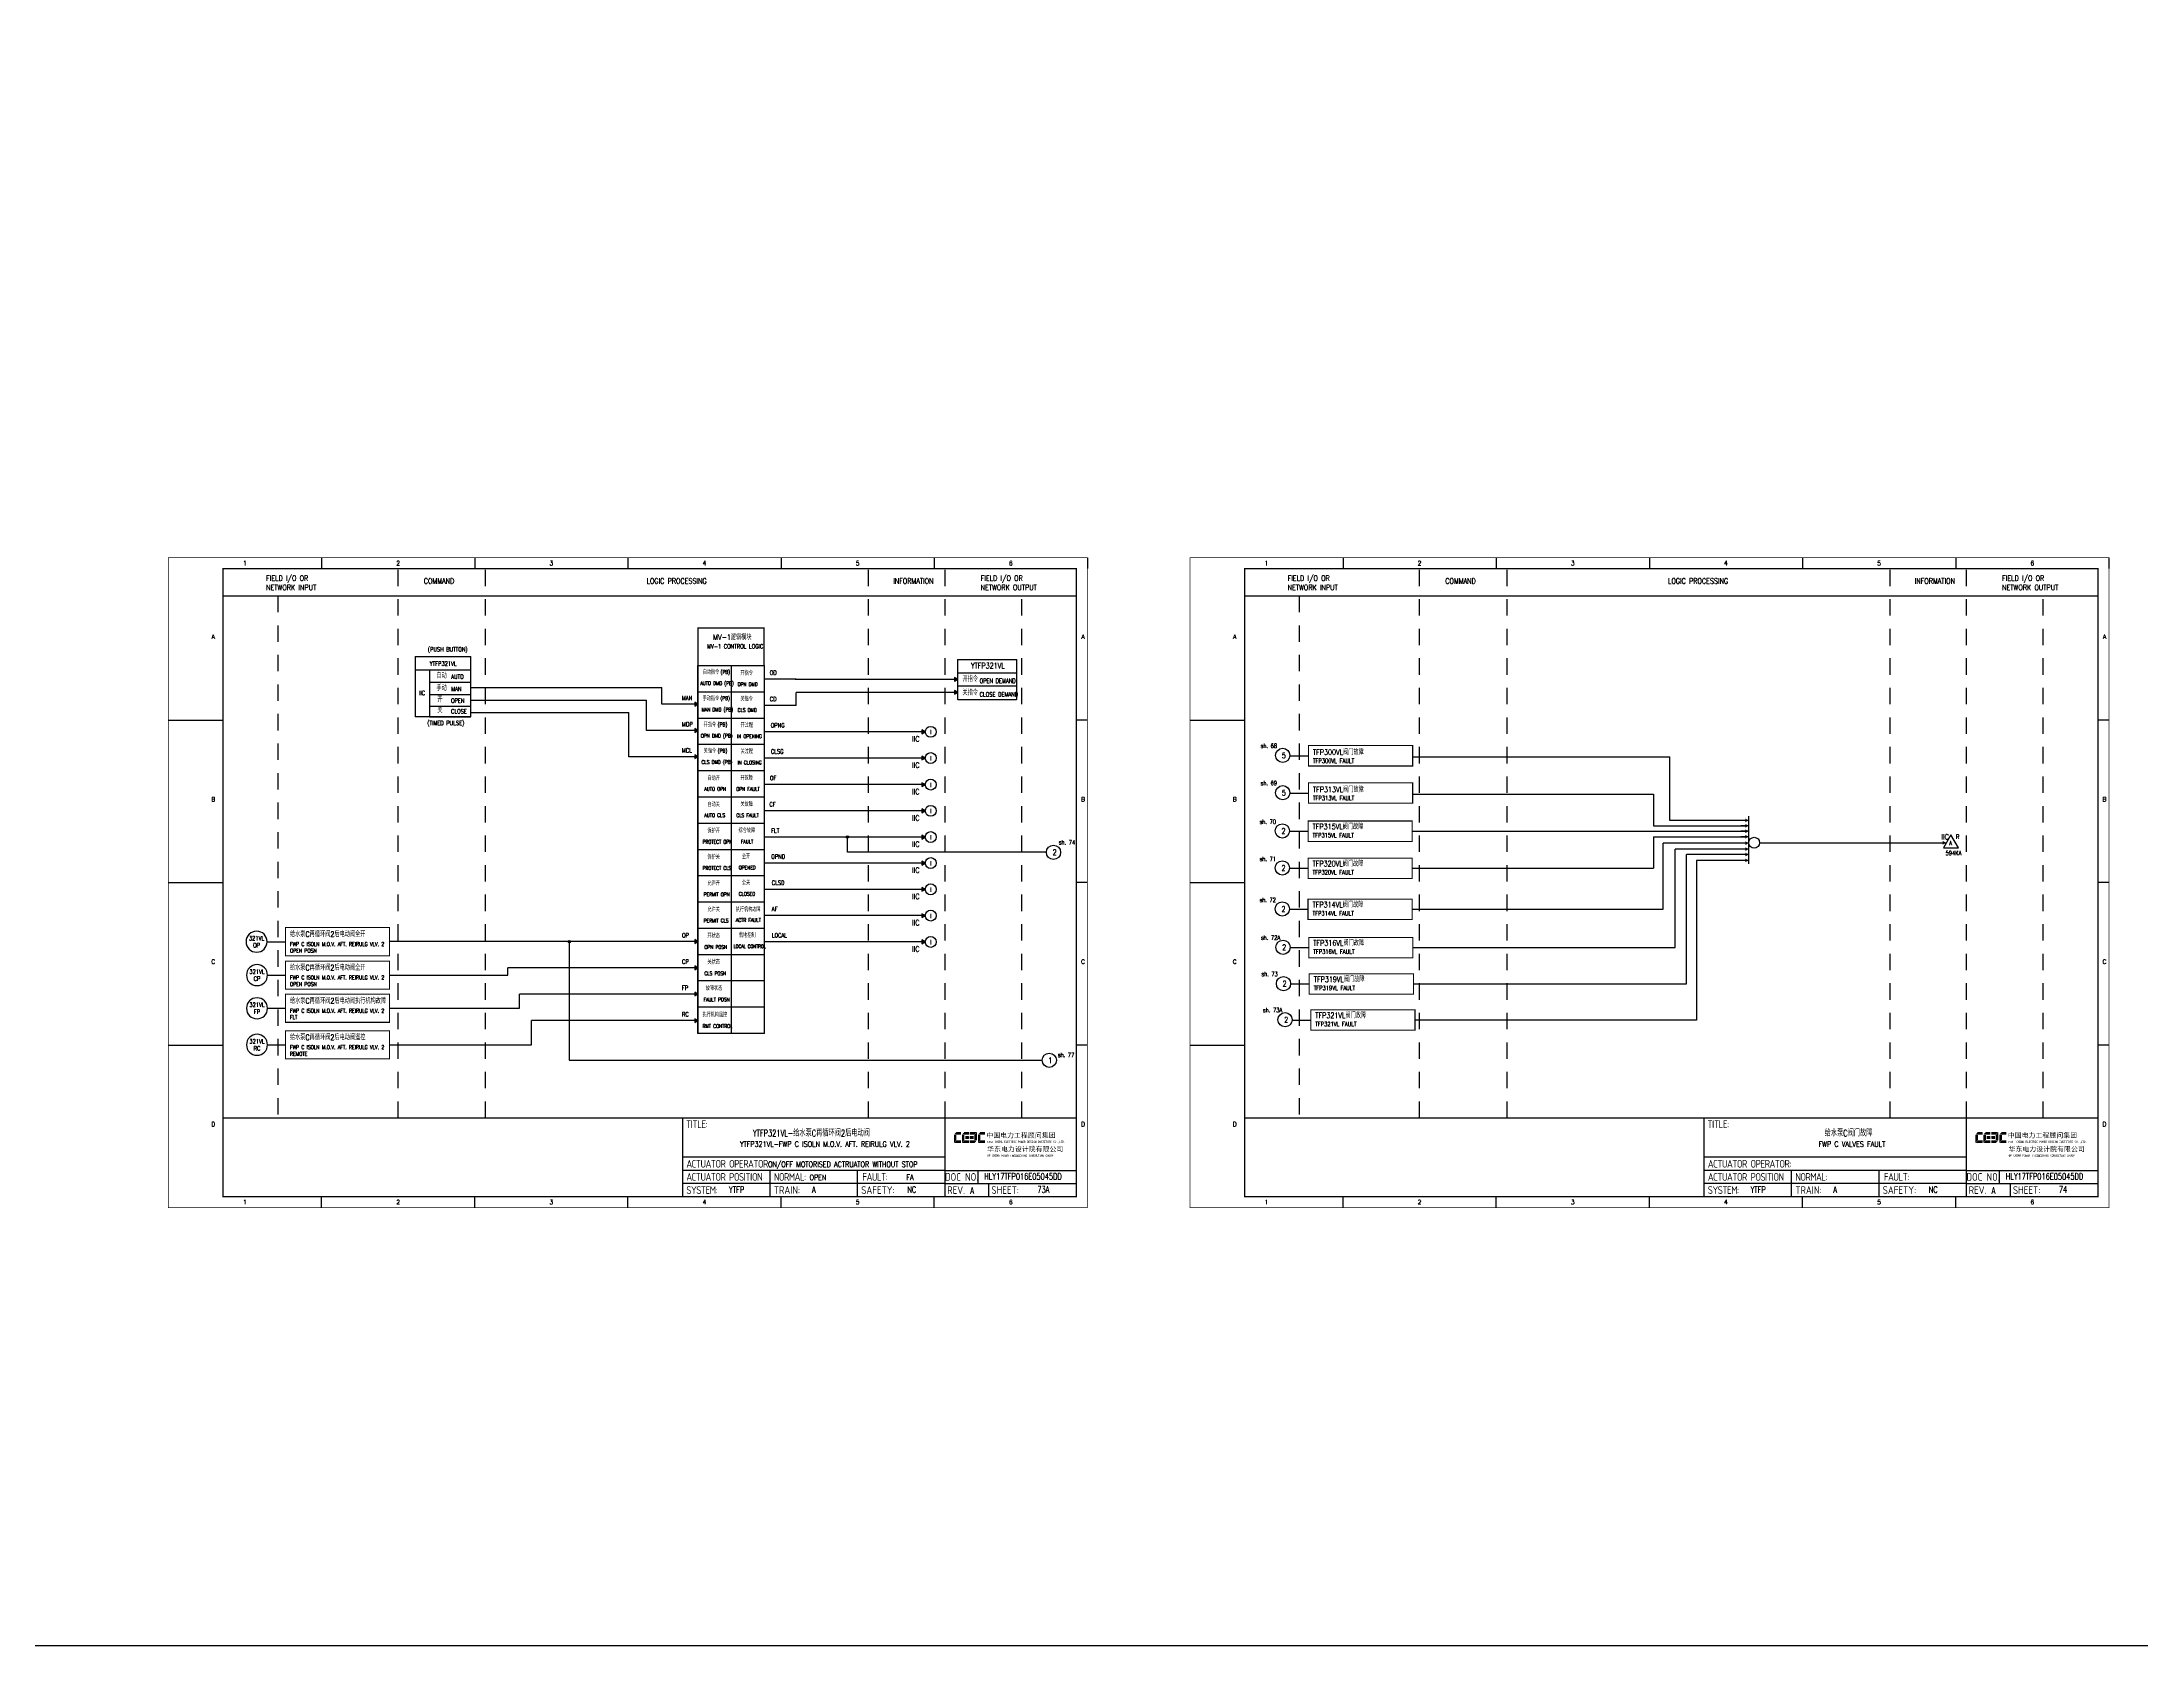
# Model space of a CAD drawing. Header units: millimetres. Extents: x 38833 to 52469, y 29493 to 32647.
# Drawn here: x 44001 to 44961, y 29493 to 30226 of the extents above; entities that cross this region are included whole.
import ezdxf
from ezdxf.enums import TextEntityAlignment as Align

# ---------------------------------------------------------------- set-up
doc = ezdxf.new("R2010")
doc.units = ezdxf.units.MM
doc.linetypes.add('DASHED', pattern=[0.75, 0.5, -0.25])
doc.linetypes.add('JIS_02_0.7', pattern=[1.35, 0.75, -0.6])
for name, color, linetype in [('BORDER', 1, 'Continuous'), ('INSTRUMENT', 4, 'Continuous'), ('MLINE', 6, 'Continuous'), ('TITLE', 1, 'Continuous'), ('TK', 7, 'Continuous'), ('图框_外框线', 7, 'Continuous'), ('图框_标题栏文字', 6, 'Continuous')]:
    doc.layers.add(name, color=color, linetype=linetype)
doc.styles.add('ecepdi', font='simhei.ttf', dxfattribs={"width": 0.9})
doc.styles.get("Standard").update_dxf_attribs({"font": 'romans.shx', "width": 0.7, "bigfont": 'hztxta.shx'})
doc.styles.add('工程字', font='gbenor.shx', dxfattribs={"bigfont": 'gbcbig.shx'})

# ---------------------------------------------------------------- blocks, each defined once
blk = doc.blocks.new('INS00')
at = {"layer": 'INSTRUMENT', "color": 0}
blk.add_lwpolyline([(6, 0, 1), (-6, 0, 1)], format="xyb", close=True, dxfattribs=at)
at = {"layer": 'INSTRUMENT', "flags": 1}
for tag, p in [('INSNAM', (0, 9)), ('INSDGN', (0, -9)), ('INSSUP', (0, -15)), ('INSMAN', (0, -18)), ('INSREM', (0, -21)), ('INSTYP', (0, -12))]:
    blk.add_attdef(tag, text='', height=3, dxfattribs=at).set_placement(p, align=Align.TOP_CENTER)
at = {"layer": 'INSTRUMENT', "width": 0.7}
for tag, p in [('INSIDE', (0, 2)), ('INSSYS', (0, -2))]:
    blk.add_attdef(tag, text='', height=2.5, dxfattribs=at).set_placement(p, align=Align.MIDDLE)
for tag, p in [('INSHH', (6, 3.5)), ('INSL', (6, -3)), ('INSLL', (6, -6))]:
    blk.add_attdef(tag, p, '', height=2.5, dxfattribs=at)
at = {"layer": 'INSTRUMENT', "linetype": 'DASHED', "width": 0.7}
blk.add_attdef('INSH', (6, 0.5), '', height=2.5, dxfattribs=at)
blk = doc.blocks.new('A$C1E0003F3')
h = blk.add_hatch(color=152)
edge = h.paths.add_edge_path()
edge.add_ellipse((5.15, 4.41), major_axis=(0, 0.211), ratio=0.769231, start_angle=-90, end_angle=0)
edge.add_line((5.15, 4.62), (3.22, 4.62))
edge.add_line((3.22, 4.62), (2.09, 3.35))
edge.add_line((2.09, 3.35), (5.32, 3.35))
edge.add_line((5.32, 3.35), (5.32, 4.41))
h.paths.add_polyline_path([(3.22, 3.23), (2.09, 3.23), (2.09, -0.36), (3.22, 0.91)])
edge = h.paths.add_edge_path()
edge.add_line((5.32, 0.81), (3.27, 0.81))
edge.add_line((3.27, 0.81), (2.13, -0.46))
edge.add_line((2.13, -0.46), (5.15, -0.46))
edge.add_ellipse((5.15, -0.25), major_axis=(0, 0.211), ratio=0.769231, start_angle=180, end_angle=270)
edge.add_line((5.32, -0.25), (5.32, 0.81))
h = blk.add_hatch(color=152)
edge = h.paths.add_edge_path()
edge.add_ellipse((8.78, 4.41), major_axis=(0, 0.211), ratio=0.769231, start_angle=-90, end_angle=0)
edge.add_line((8.78, 4.62), (6.84, 4.62))
edge.add_line((6.84, 4.62), (5.71, 3.35))
edge.add_line((5.71, 3.35), (8.94, 3.35))
edge.add_line((8.94, 3.35), (8.94, 4.41))
h.paths.add_polyline_path([(6.84, 3.23), (5.71, 3.23), (5.71, -0.36), (6.84, 0.91)])
edge = h.paths.add_edge_path()
edge.add_ellipse((8.78, 2.49), major_axis=(0, 0.211), ratio=0.769231, start_angle=-90, end_angle=0)
edge.add_line((8.78, 2.7), (7.22, 2.7))
edge.add_line((7.22, 2.7), (7.22, 1.44))
edge.add_line((7.22, 1.44), (8.78, 1.44))
edge.add_ellipse((8.78, 1.65), major_axis=(0, 0.211), ratio=0.769231, start_angle=180, end_angle=270)
edge.add_line((8.94, 1.65), (8.94, 2.49))
edge = h.paths.add_edge_path()
edge.add_line((8.94, 0.81), (6.89, 0.81))
edge.add_line((6.89, 0.81), (5.75, -0.46))
edge.add_line((5.75, -0.46), (8.78, -0.46))
edge.add_ellipse((8.78, -0.25), major_axis=(0, 0.211), ratio=0.769231, start_angle=180, end_angle=270)
edge.add_line((8.94, -0.25), (8.94, 0.81))
h = blk.add_hatch(color=1)
edge = h.paths.add_edge_path()
edge.add_line((12.48, 4.62), (9.46, 4.62))
edge.add_ellipse((9.46, 4.41), major_axis=(0, 0.211), ratio=0.769231, start_angle=0, end_angle=90)
edge.add_line((9.3, 4.41), (9.3, 3.35))
edge.add_line((9.3, 3.35), (11.35, 3.35))
edge.add_line((11.35, 3.35), (12.48, 4.62))
h.paths.add_polyline_path([(12.57, 4.56), (11.38, 3.23), (11.38, 0.93), (12.57, 0.93)])
edge = h.paths.add_edge_path()
edge.add_line((11.03, 2.7), (9.46, 2.7))
edge.add_ellipse((9.46, 2.49), major_axis=(0, 0.211), ratio=0.769231, start_angle=0, end_angle=90)
edge.add_line((9.3, 2.49), (9.3, 1.65))
edge.add_ellipse((9.46, 1.65), major_axis=(0, 0.211), ratio=0.769231, start_angle=90, end_angle=180)
edge.add_line((9.46, 1.44), (11.03, 1.44))
edge.add_line((11.03, 1.44), (11.03, 2.7))
h = blk.add_hatch(color=1)
edge = h.paths.add_edge_path()
edge.add_line((12.58, 0.79), (9.3, 0.79))
edge.add_line((9.3, 0.79), (9.3, -0.27))
edge.add_ellipse((9.46, -0.27), major_axis=(0, 0.211), ratio=0.769231, start_angle=90, end_angle=180)
edge.add_line((9.46, -0.48), (11.43, -0.48))
edge.add_line((11.43, -0.48), (12.58, 0.79))
h = blk.add_hatch(color=152)
edge = h.paths.add_edge_path()
edge.add_ellipse((16.11, 4.41), major_axis=(0, 0.211), ratio=0.769231, start_angle=-90, end_angle=0)
edge.add_line((16.11, 4.62), (14.14, 4.62))
edge.add_line((14.14, 4.62), (13, 3.35))
edge.add_line((13, 3.35), (16.27, 3.35))
edge.add_line((16.27, 3.35), (16.27, 4.41))
h.paths.add_polyline_path([(14.14, 3.23), (13, 3.23), (13, -0.36), (14.14, 0.91)])
edge = h.paths.add_edge_path()
edge.add_line((16.27, 0.81), (14.18, 0.81))
edge.add_line((14.18, 0.81), (13.04, -0.46))
edge.add_line((13.04, -0.46), (16.03, -0.46))
edge.add_ellipse((16.03, -0.15), major_axis=(0, 0.316), ratio=0.769231, start_angle=180, end_angle=270)
edge.add_line((16.27, -0.15), (16.27, 0.81))
at = {"layer": 'TITLE', "color": 7, "style": 'ecepdi'}
for s, p in [('中', (16.92, 1.94)), ('国', (20.09, 2)), ('电', (23.25, 1.99)), ('力', (26.39, 1.96)), ('工', (29.53, 1.95)), ('程', (32.71, 1.98)), ('顾', (35.9, 1.98)), ('问', (39.09, 1.94)), ('集', (42.26, 1.98)), ('团', (45.42, 2.01)), ('华', (17.24, -4.31)), ('东', (20.45, -4.29)), ('电', (23.62, -4.35)), ('力', (26.75, -4.32)), ('设', (29.92, -4.3)), ('计', (33.05, -4.31)), ('院', (36.26, -4.29)), ('有', (39.41, -4.29)), ('限', (42.57, -4.32)), ('公', (45.78, -4.38)), ('司', (48.91, -4.35))]:
    blk.add_text(s, height=2.2, dxfattribs=at).set_placement(p)
at = {"layer": 'TITLE', "color": 7, "style": 'ecepdi', "width": 0.975}
for s, p in [('E', (17.58, 0.02)), ('A', (18.29, 0.03)), ('S', (19, 0.03)), ('T', (19.7, 0.03)), ('C', (21.1, 0.09)), ('H', (21.77, 0.09)), ('I', (22.46, 0.09)), ('N', (23.17, 0.1)), ('A', (23.86, 0.1)), ('E', (25.35, 0.09)), ('L', (26.05, 0.11)), ('E', (26.76, 0.1)), ('C', (27.46, 0.12)), ('T', (28.18, 0.11)), ('R', (28.87, 0.1)), ('I', (29.57, 0.11)), ('C', (30.28, 0.1)), ('P', (31.64, 0.09)), ('O', (32.32, 0.08)), ('W', (33.03, 0.08)), ('E', (33.72, 0.08)), ('R', (34.42, 0.09)), ('D', (35.81, 0.1)), ('E', (36.52, 0.1)), ('S', (37.2, 0.1)), ('I', (37.91, 0.09)), ('G', (38.68, 0.11)), ('N', (39.38, 0.09)), ('I', (40.72, 0.07)), ('N', (41.43, 0.08)), ('S', (42.14, 0.08)), ('T', (42.83, 0.08)), ('I', (43.52, 0.09)), ('T', (44.22, 0.07)), ('U', (44.93, 0.07)), ('T', (45.63, 0.08)), ('E', (46.34, 0.09)), ('C', (47.76, 0.11)), ('O', (48.48, 0.1)), ('L', (50.56, 0.1)), ('T', (51.27, 0.1)), ('D', (51.96, 0.1)), ('O', (17.67, -6.18)), ('OF', (18.01, -6.2)), ('F', (18.37, -6.2)), ('C', (19.8, -6.19)), ('H', (20.47, -6.19)), ('I', (21.15, -6.19)), ('N', (21.87, -6.18)), ('A', (22.56, -6.18)), ('P', (23.98, -6.2)), ('O', (24.66, -6.21)), ('W', (25.36, -6.21)), ('E', (26.06, -6.21)), ('R', (26.75, -6.2)), ('E', (28.19, -6.24)), ('N', (28.91, -6.27)), ('G', (29.62, -6.26)), ('I', (30.32, -6.27)), ('N', (31.02, -6.27)), ('E', (31.7, -6.28)), ('E', (32.41, -6.27)), ('R', (33.1, -6.24)), ('I', (33.81, -6.24)), ('N', (34.51, -6.26)), ('G', (35.2, -6.24)), ('C', (36.61, -6.19)), ('O', (37.3, -6.21)), ('N', (38, -6.2)), ('S', (38.71, -6.21)), ('U', (39.41, -6.18)), ('L', (40.11, -6.18)), ('T', (40.81, -6.19)), ('I', (41.51, -6.21)), ('N', (42.2, -6.21)), ('G', (42.91, -6.17)), ('G', (44.29, -6.2)), ('R', (45, -6.21)), ('O', (45.69, -6.22)), ('U', (46.39, -6.2)), ('P', (47.1, -6.23)), ('.', (49.23, 0.1)), (',', (49.87, 0.1)), ('.', (52.72, 0.11))]:
    blk.add_text(s, height=1, dxfattribs=at).set_placement(p, align=Align.MIDDLE_CENTER)
blk = doc.blocks.new('A$C613255F0')
for p, q in [((70, 297), (70, 292)), ((140, 297), (140, 292)), ((210, 297), (210, 292)), ((280, 297), (280, 292)), ((350, 297), (350, 292)), ((420, 297), (420, 292)), ((0, 222.75), (25, 222.75)), ((420, 222.75), (415, 222.75)), ((0, 148.5), (25, 148.5)), ((420, 148.5), (415, 148.5)), ((0, 74.25), (25, 74.25)), ((420, 74.25), (415, 74.25)), ((70, 0), (70, 5)), ((140, 0), (140, 5)), ((210, 0), (210, 5)), ((280, 0), (280, 5)), ((350, 0), (350, 5))]:
    blk.add_line(p, q)
at = {"layer": 'MLINE', "linetype": 'JIS_02_0.7', "ltscale": 10}
for p, q in [((105, 41), (105, 292)), ((145, 41), (145, 292)), ((320, 41), (320, 292)), ((355, 41), (355, 292)), ((50, 279.56), (50, 41)), ((390, 41), (390, 279.56))]:
    blk.add_line(p, q, dxfattribs=at)
at = {"layer": 'MLINE'}
blk.add_line((25, 279.56), (415, 279.56), dxfattribs=at)
at = {"layer": '图框_外框线'}
for p, q in [((355, 5), (355, 41)), ((355, 23), (235, 23)), ((355, 17), (235, 17)), ((355, 11), (235, 11)), ((355, 11), (235, 11)), ((275, 11), (275, 17)), ((275, 5), (275, 11)), ((315, 11), (315, 17)), ((315, 5), (315, 11)), ((355, 17), (415, 17)), ((355, 11), (415, 11)), ((370, 11), (370, 17)), ((375, 5), (375, 11))]:
    blk.add_line(p, q, dxfattribs=at)
for points, const_width in [([(0, 0), (420, 0), (420, 297), (0, 297)], 0.3), ([(25, 5), (415, 5), (415, 292), (25, 292)], 0.6)]:
    blk.add_lwpolyline(points, close=True, dxfattribs=dict(at, const_width=const_width))
at = {"layer": '图框_外框线', "const_width": 0.6}
blk.add_lwpolyline([(235, 41), (25, 41)], dxfattribs=at)
at = {"layer": '图框_外框线'}
blk.add_lwpolyline([(415, 41, 0.6, 0.6, 0), (235, 41, 0.6, 0.6, 0), (235, 5, 0, 0, 0)], format="xyseb", dxfattribs=at)
blk.add_blockref('A$C1E0003F3', (356.94, 29.95))
at = {"layer": 'MLINE', "char_height": 2.5, "width": 31.8959, "attachment_point": 1}
for s, insert in [('FIELD I/O OR', (44.67, 288.89)), ('FIELD I/O OR', (371.22, 288.89)), ('NETWORK INPUT', (44.67, 284.64)), ('COMMAND', (116.74, 287.58)), ('LOGIC PROCESSING', (218.52, 287.58)), ('INFORMATION', (331.25, 287.58)), ('NETWORK OUTPUT', (371.22, 284.64))]:
    blk.add_mtext(s, dxfattribs=dict(at, insert=insert))
at = {"layer": 'TK', "color": 3}
for s, p in [('1', (35, 294.5)), ('2', (105, 294.5)), ('3', (175, 294.5)), ('4', (245, 294.5)), ('5', (315, 294.5)), ('6', (385, 294.5)), ('1', (35, 2.5)), ('2', (105, 2.5)), ('3', (175, 2.5)), ('4', (245, 2.5)), ('5', (315, 2.5)), ('6', (385, 2.5))]:
    blk.add_text(s, height=2, dxfattribs=at).set_placement(p, align=Align.MIDDLE)
for s, p in [('A', (20.5, 259.88)), ('A', (418, 259.88)), ('B', (20.5, 185.62)), ('B', (418, 185.62)), ('C', (20.5, 111.38)), ('C', (418, 111.38)), ('D', (20.5, 37.12)), ('D', (418, 37.12))]:
    blk.add_text(s, height=2, dxfattribs=at).set_placement(p, align=Align.CENTER)
at = {"layer": '图框_标题栏文字', "char_height": 3.5, "style": '工程字'}
for s, insert, width, attachment_point in [('{\\T0.9; TITLE:}', (234.86, 38.09), 14.2249, 4), ('{\\T0.9; ACTUATOR OPERATOR:}', (235, 20), 40, 4), ('{\\T0.9; ACTUATOR POSITION}', (235, 14), 45, 4), ('{\\T0.9; SYSTEM:}', (235, 8), 17.9526, 4), ('{\\T0.9; }TRAIN: ', (275, 8), 17.6638, 4), ('{\\T0.9; NORMAL:}', (275, 14), 18.2557, 4), ('SAFETY:', (324.3, 8), 22.3993, 5), ('{\\T0.9; FAULT:}', (315.44, 14), 15, 4), ('DOC NO.', (362.5, 14), 15, 5), ('REV.', (360, 8), 10, 5), ('SHEET:', (382.42, 8), 20, 5)]:
    blk.add_mtext(s, dxfattribs=dict(at, insert=insert, width=width, attachment_point=attachment_point))

msp = doc.modelspace()

# ---------------------------------------------------------------- hatches: boundary and pattern name
for points in [[(44419.99, 29934.88), (44418.49, 29935.75), (44418.49, 29934.02)], [(44301.19, 29923.51), (44299.69, 29924.38), (44299.69, 29922.65)], [(44419.99, 29928.91), (44418.49, 29929.78), (44418.49, 29928.05)], [(44301.19, 29911.51), (44299.69, 29912.38), (44299.69, 29910.65)], [(44405.07, 29910.89), (44403.57, 29911.75), (44403.57, 29910.02)], [(44301.19, 29899.51), (44299.69, 29900.38), (44299.69, 29898.65)], [(44405.07, 29898.89), (44403.57, 29899.75), (44403.57, 29898.02)], [(44405.07, 29886.77), (44403.57, 29887.64), (44403.57, 29885.9)], [(44405.07, 29874.77), (44403.57, 29875.64), (44403.57, 29873.9)], [(44405.07, 29862.77), (44403.57, 29863.64), (44403.57, 29861.9)], [(44871.56, 29860.18), (44870.06, 29861.04), (44870.06, 29859.31)], [(44405.07, 29850.89), (44403.57, 29851.75), (44403.57, 29850.02)], [(44405.07, 29838.89), (44403.57, 29839.75), (44403.57, 29838.02)], [(44405.07, 29826.89), (44403.57, 29827.75), (44403.57, 29826.02)], [(44301.19, 29815.04), (44299.69, 29815.91), (44299.69, 29814.18)], [(44405.07, 29814.89), (44403.57, 29815.75), (44403.57, 29814.02)], [(44301.19, 29803.04), (44299.69, 29803.91), (44299.69, 29802.18)], [(44301.19, 29791.04), (44299.69, 29791.91), (44299.69, 29790.18)], [(44301.19, 29778.92), (44299.69, 29779.79), (44299.69, 29778.06)]]:
    msp.add_hatch(color=256).paths.add_polyline_path(points)
h = msp.add_hatch(color=256)
edge = h.paths.add_edge_path()
edge.add_arc((44369.52, 29862.78), 0.55, 0, 360)
h = msp.add_hatch(color=256)
edge = h.paths.add_edge_path()
edge.add_arc((44242.36, 29815.04), 0.55, 0, 360)
at = {"layer": 'BORDER'}
for points in [[(44781.34, 29870.4), (44779.84, 29871.27), (44779.84, 29869.53)], [(44781.34, 29867.95), (44779.84, 29868.81), (44779.84, 29867.08)], [(44781.34, 29865.45), (44779.84, 29866.31), (44779.84, 29864.58)], [(44781.34, 29862.95), (44779.84, 29863.81), (44779.84, 29862.08)], [(44781.34, 29860.01), (44779.84, 29860.87), (44779.84, 29859.14)], [(44781.34, 29857.29), (44779.84, 29858.15), (44779.84, 29856.42)], [(44781.34, 29854.79), (44779.84, 29855.66), (44779.84, 29853.93)], [(44781.34, 29852.13), (44779.84, 29853), (44779.84, 29851.27)]]:
    msp.add_hatch(color=256, dxfattribs=at).paths.add_polyline_path(points)

# ---------------------------------------------------------------- linework, layer by layer
for p, q in [((44331.47, 29941.17), (44331.47, 29958.35)), ((44172.1, 29939.17), (44197.26, 29939.17)), ((44178.52, 29939.17), (44178.52, 29917.71)), ((44178.52, 29933.51), (44197.26, 29933.51)), ((44301.19, 29941.17), (44331.47, 29941.17)), ((44316.33, 29941.17), (44316.33, 29773.05)), ((44346.08, 29934.89), (44331.47, 29934.89)), ((44345.66, 29934.88), (44419.99, 29934.88)), ((44419.99, 29937.82), (44446.77, 29937.82)), ((44419.99, 29937.82), (44446.77, 29937.82)), ((44178.52, 29927.88), (44197.26, 29927.88)), ((44197.26, 29931.11), (44284.74, 29931.11)), ((44197.26, 29925.41), (44277.64, 29925.41)), ((44277.64, 29911.51), (44277.64, 29925.41)), ((44284.74, 29923.51), (44284.74, 29931.11)), ((44301.19, 29929.17), (44331.47, 29929.17)), ((44419.99, 29928.91), (44346.08, 29928.91)), ((44346.08, 29922.89), (44346.08, 29928.91)), ((44419.99, 29931.88), (44446.77, 29931.88)), ((44419.99, 29925.68), (44446.77, 29925.68)), ((44419.99, 29925.68), (44446.77, 29925.68)), ((44178.52, 29922.57), (44197.26, 29922.57)), ((44178.52, 29917.71), (44197.26, 29917.71)), ((44178.52, 29917.71), (44197.26, 29917.71)), ((44197.26, 29919.68), (44269.61, 29919.68)), ((44269.61, 29899.51), (44269.61, 29919.68)), ((44301.19, 29923.51), (44284.74, 29923.51)), ((44301.19, 29917.17), (44331.47, 29917.17)), ((44346.08, 29922.89), (44331.47, 29922.89)), ((44284.74, 29911.51), (44277.64, 29911.51)), ((44301.19, 29911.51), (44284.74, 29911.51)), ((44301.19, 29905.17), (44331.47, 29905.17)), ((44405.07, 29910.89), (44331.47, 29910.89)), ((44301.19, 29899.51), (44269.61, 29899.51)), ((44405.07, 29898.89), (44331.47, 29898.89)), ((44580.18, 29899.8), (44571.67, 29899.8)), ((44627.8, 29899.44), (44745.28, 29899.44)), ((44745.28, 29870.4), (44745.28, 29899.44)), ((44301.19, 29893.17), (44331.47, 29893.17)), ((44405.07, 29886.77), (44331.47, 29886.77)), ((44301.19, 29881.17), (44331.47, 29881.17)), ((44580.18, 29882.75), (44571.67, 29882.75)), ((44627.8, 29882.4), (44737.86, 29882.4)), ((44737.86, 29882.4), (44737.86, 29867.95)), ((44301.19, 29869.17), (44331.47, 29869.17)), ((44405.07, 29874.77), (44331.47, 29874.77)), ((44737.86, 29867.95), (44780.57, 29867.95)), ((44777.74, 29870.4), (44745.28, 29870.4)), ((44301.19, 29857.17), (44331.47, 29857.17)), ((44405.07, 29862.77), (44331.47, 29862.77)), ((44369.49, 29855.82), (44369.49, 29862.77)), ((44580.01, 29865.31), (44571.5, 29865.31)), ((44627.63, 29865.45), (44737.86, 29865.45)), ((44737.86, 29865.45), (44780.57, 29865.45)), ((44737.86, 29862.95), (44780.57, 29862.95)), ((44737.86, 29862.95), (44737.86, 29848.5)), ((44742.26, 29829.77), (44742.26, 29860.01)), ((44779.91, 29860.01), (44742.26, 29860.01)), ((44779.89, 29857.29), (44747.73, 29857.29)), ((44747.73, 29812.26), (44747.73, 29857.29)), ((44786.39, 29860.17), (44871.56, 29860.17)), ((44405.07, 29850.89), (44331.47, 29850.89)), ((44405.07, 29850.89), (44331.47, 29850.89)), ((44460.44, 29855.82), (44369.49, 29855.82)), ((44580.01, 29848.36), (44571.5, 29848.36)), ((44627.63, 29848.5), (44737.86, 29848.5)), ((44779.85, 29854.79), (44752.91, 29854.79)), ((44752.91, 29795.64), (44752.91, 29854.79)), ((44779.92, 29852.13), (44757.47, 29852.13)), ((44757.47, 29852.13), (44757.47, 29779.16)), ((44301.19, 29845.17), (44331.47, 29845.17)), ((44405.07, 29838.89), (44331.47, 29838.89)), ((44301.19, 29833.17), (44331.47, 29833.17)), ((44580, 29829.63), (44571.49, 29829.63)), ((44627.62, 29829.77), (44742.26, 29829.77)), ((44301.19, 29821.17), (44331.47, 29821.17)), ((44405.07, 29826.89), (44331.47, 29826.89)), ((44104.28, 29814.97), (44112.65, 29814.97)), ((44301.19, 29815.04), (44160.19, 29815.04)), ((44242.36, 29815.23), (44242.36, 29760.81)), ((44301.19, 29809.17), (44331.47, 29809.17)), ((44405.07, 29814.89), (44331.47, 29814.89)), ((44580.32, 29812.12), (44571.8, 29812.12)), ((44627.94, 29812.26), (44747.73, 29812.26)), ((44104.47, 29799.69), (44112.65, 29799.69)), ((44160.26, 29799.69), (44214.29, 29799.69)), ((44301.19, 29803.04), (44214.29, 29803.04)), ((44214.29, 29799.69), (44214.29, 29803.04)), ((44301.19, 29791.04), (44219.7, 29791.04)), ((44219.7, 29784.53), (44219.7, 29791.04)), ((44301.19, 29797.17), (44331.47, 29797.17)), ((44580.54, 29795.49), (44572.02, 29795.49)), ((44628.15, 29795.64), (44752.91, 29795.64)), ((44104.47, 29784.53), (44112.65, 29784.53)), ((44160.26, 29784.53), (44219.7, 29784.53)), ((44301.19, 29785.17), (44331.47, 29785.17)), ((44301.19, 29778.92), (44225.11, 29778.92)), ((44225.11, 29767.84), (44225.11, 29778.92)), ((44581.26, 29779.02), (44572.75, 29779.02)), ((44757.47, 29779.16), (44628.88, 29779.16)), ((44104.47, 29767.84), (44112.65, 29767.84)), ((44160.26, 29767.84), (44225.11, 29767.84)), ((44242.36, 29760.81), (44458.48, 29760.81))]:
    msp.add_line(p, q)
for points in [[(39417.51, 32646.72), (50497.51, 32646.72), (50497.51, 29493.1), (39417.51, 29493.1)], [(44172.1, 29945.29), (44197.26, 29945.29), (44197.26, 29917.71), (44172.1, 29917.71)], [(44301.19, 29941.17), (44331.47, 29941.17), (44331.47, 29773.05), (44301.19, 29773.05)], [(44419.99, 29934.88), (44418.49, 29935.75), (44418.49, 29934.02)], [(44301.19, 29923.51), (44299.69, 29924.38), (44299.69, 29922.65)], [(44419.99, 29928.91), (44418.49, 29929.78), (44418.49, 29928.05)], [(44301.19, 29911.51), (44299.69, 29912.38), (44299.69, 29910.65)], [(44405.07, 29910.89), (44403.57, 29911.75), (44403.57, 29910.02)], [(44301.19, 29899.51), (44299.69, 29900.38), (44299.69, 29898.65)], [(44405.07, 29898.89), (44403.57, 29899.75), (44403.57, 29898.02)], [(44405.07, 29886.77), (44403.57, 29887.64), (44403.57, 29885.9)], [(44405.07, 29874.77), (44403.57, 29875.64), (44403.57, 29873.9)], [(44405.07, 29862.77), (44403.57, 29863.64), (44403.57, 29861.9)], [(44405.07, 29850.89), (44403.57, 29851.75), (44403.57, 29850.02)], [(44405.07, 29838.89), (44403.57, 29839.75), (44403.57, 29838.02)], [(44405.07, 29826.89), (44403.57, 29827.75), (44403.57, 29826.02)], [(44301.19, 29815.04), (44299.69, 29815.91), (44299.69, 29814.18)], [(44405.07, 29814.89), (44403.57, 29815.75), (44403.57, 29814.02)], [(44301.19, 29803.04), (44299.69, 29803.91), (44299.69, 29802.18)], [(44301.19, 29791.04), (44299.69, 29791.91), (44299.69, 29790.18)], [(44301.19, 29778.92), (44299.69, 29779.79), (44299.69, 29778.06)]]:
    msp.add_lwpolyline(points, close=True)
for points, const_width in [([(44301.19, 29958.35), (44331.47, 29958.35), (44331.47, 29773.05), (44301.19, 29773.05), (44301.19, 29958.35)], 0.5), ([(44301.19, 29958.35), (44331.47, 29958.35), (44331.47, 29773.05), (44301.19, 29773.05), (44301.19, 29958.35)], 0.2), ([(44172.1, 29945.29), (44197.26, 29945.29), (44197.26, 29917.71), (44172.1, 29917.71), (44172.1, 29945.29)], 0.5), ([(44419.99, 29943.94), (44446.77, 29943.94), (44446.77, 29925.68), (44419.99, 29925.68), (44419.99, 29943.94)], 0.5), ([(44580.18, 29904.61), (44627.8, 29904.61), (44627.8, 29895.27), (44580.18, 29895.27), (44580.18, 29904.61)], 0.5), ([(44580.18, 29887.57), (44627.8, 29887.57), (44627.8, 29878.23), (44580.18, 29878.23), (44580.18, 29887.57)], 0.5), ([(44580.01, 29870.12), (44627.63, 29870.12), (44627.63, 29860.78), (44580.01, 29860.78), (44580.01, 29870.12)], 0.5), ([(44580.01, 29853.17), (44627.63, 29853.17), (44627.63, 29843.83), (44580.01, 29843.83), (44580.01, 29853.17)], 0.5), ([(44580, 29834.44), (44627.62, 29834.44), (44627.62, 29825.1), (44580, 29825.1), (44580, 29834.44)], 0.5), ([(44112.65, 29821.41), (44160.26, 29821.41), (44160.26, 29808.54), (44112.65, 29808.54), (44112.65, 29821.41)], 0.5), ([(44580.32, 29816.93), (44627.94, 29816.93), (44627.94, 29807.59), (44580.32, 29807.59), (44580.32, 29816.93)], 0.5), ([(44112.65, 29806.12), (44160.26, 29806.12), (44160.26, 29793.25), (44112.65, 29793.25), (44112.65, 29806.12)], 0.5), ([(44580.54, 29800.31), (44628.15, 29800.31), (44628.15, 29790.96), (44580.54, 29790.96), (44580.54, 29800.31)], 0.5), ([(44112.65, 29790.96), (44160.26, 29790.96), (44160.26, 29778.1), (44112.65, 29778.1), (44112.65, 29790.96)], 0.5), ([(44581.26, 29783.83), (44628.88, 29783.83), (44628.88, 29774.49), (44581.26, 29774.49), (44581.26, 29783.83)], 0.5), ([(44112.65, 29774.27), (44160.26, 29774.27), (44160.26, 29761.4), (44112.65, 29761.4), (44112.65, 29774.27)], 0.5)]:
    msp.add_lwpolyline(points, dxfattribs=dict(const_width=const_width))
msp.add_lwpolyline([(44419.99, 29925.68), (44419.99, 29943.94), (44446.77, 29943.94), (44446.77, 29925.68)])
msp.add_lwpolyline([(44419.99, 29925.68), (44419.99, 29943.94), (44446.77, 29943.94), (44446.77, 29925.68)])
at = {"color": 1}
msp.add_lwpolyline([(44877.28, 29857.84), (44873.82, 29863.84), (44870.35, 29857.84)], close=True, dxfattribs=at)
for centre, radius in [((44407.57, 29910.89), 2.5), ((44407.57, 29898.89), 2.5), ((44568.43, 29900.11), 3.25), ((44407.57, 29886.77), 2.5), ((44568.43, 29883.06), 3.25), ((44407.57, 29874.77), 2.5), ((44568.26, 29865.61), 3.25), ((44369.52, 29862.78), 0.55), ((44407.57, 29862.77), 2.5), ((44463.69, 29855.82), 3.25), ((44407.57, 29850.89), 2.5), ((44568.26, 29848.67), 3.25), ((44407.57, 29838.89), 2.5), ((44407.57, 29826.89), 2.5), ((44568.25, 29829.94), 3.25), ((44242.36, 29815.04), 0.55), ((44407.57, 29814.89), 2.5), ((44568.57, 29812.43), 3.25), ((44568.78, 29795.8), 3.25), ((44569.51, 29779.32), 3.25), ((44461.73, 29760.78), 3.25)]:
    msp.add_circle(centre, radius)
at = {"layer": 'BORDER'}
for p, q in [((44781.33, 29870.4), (44777.74, 29870.4)), ((44781.33, 29867.95), (44777.74, 29867.95)), ((44781.33, 29872.35), (44781.33, 29850.51)), ((44781.33, 29865.45), (44777.74, 29865.45)), ((44781.33, 29862.95), (44777.74, 29862.95)), ((44781.33, 29860.01), (44777.74, 29860.01)), ((44781.33, 29857.29), (44777.74, 29857.29)), ((44781.33, 29854.79), (44777.74, 29854.79)), ((44781.33, 29852.13), (44777.74, 29852.13))]:
    msp.add_line(p, q, dxfattribs=at)
msp.add_circle((44783.89, 29860.17), 2.5, dxfattribs=at)

# ---------------------------------------------------------------- block references
for p in [(44059.17, 29693.47), (44525.99, 29693.47)]:
    msp.add_blockref('A$C613255F0', p)
at = {"layer": 'MLINE', "xscale": 0.7999999999992724, "yscale": 0.7999999999992724, "zscale": 0.7999999999992724}
for p, values in [((44099.48, 29814.97), {'INSIDE': '321VL', 'INSSYS': 'OP'}), ((44099.67, 29799.69), {'INSIDE': '321VL', 'INSSYS': 'CP'}), ((44099.67, 29784.53), {'INSIDE': '321VL', 'INSSYS': 'FP'}), ((44099.67, 29767.84), {'INSIDE': '321VL', 'INSSYS': 'RC'})]:
    msp.add_blockref('INS00', p, dxfattribs=at).add_auto_attribs(values)

# ---------------------------------------------------------------- texts
at = {"width": 0.7}
for p in [(44407.61, 29909.76), (44407.61, 29897.76), (44407.61, 29885.64), (44407.61, 29873.64), (44407.61, 29861.64), (44407.61, 29849.76), (44407.61, 29837.76), (44407.61, 29825.76), (44407.61, 29813.76)]:
    msp.add_text('I', height=2, dxfattribs=at).set_placement(p, align=Align.CENTER)
at = {"color": 1, "width": 0.7}
msp.add_text('A', height=2, dxfattribs=at).set_placement((44873.67, 29859.03), align=Align.CENTER)
at = {"width": 0.7}
for s, height, p in [('YTFP321VL-FWP C ISOLN M.O.V. AFT. REIRULG VLV. 2', 2.5, (44320.37, 29721.23)), ('YTFP321VL-给水泵C再循环阀2后电动阀', 3, (44326.28, 29726.01)), ('FWP C VALVES FAULT ', 2.5, (44813.3, 29721.23)), ('给水泵C阀门故障  ', 3, (44816.1, 29726.01))]:
    msp.add_text(s, height=height, dxfattribs=at).set_placement(p)
at = {"attachment_point": 1}
for s, insert, char_height, width in [('MV-1逻辑模块', (44308.14, 29955.39), 2.5, 73.0067), ('(PUSH BUTTON)', (44177.72, 29949.58), 2, 73.0067), ('YTFP321VL', (44178.61, 29943.09), 2, 73.0067), ('MV-1 CONTROL LOGIC', (44305.36, 29950.93), 2, 48.5204), ('自动', (44181.65, 29937.8), 2.5, 73.0067), ('AUTO', (44188.42, 29937.1), 2, 73.0067), ('AUTO DMD (PB)', (44302.26, 29933.92), 1.7, 73.0067), ('自动指令', (44303.36, 29939.17), 2, 73.0067), ('(PB)', (44311.52, 29939.08), 1.7, 73.0067), ('开指令', (44320.59, 29938.7), 2, 73.0067), ('OD', (44334.01, 29938.89), 2, 73.0067), ('开指令', (44422.06, 29936.31), 2.5, 73.0067), ('YTFP321VL', (44425.99, 29942.35), 2.5, 73.0067), ('OPEN DEMAND', (44429.9, 29935.18), 2, 73.0067), ('IIC', (44173.77, 29929.65), 2, 73.0067), ('手动', (44181.65, 29932.21), 2.5, 73.0067), ('开', (44182.08, 29926.96), 2.5, 73.0067), ('OPEN', (44188.33, 29926.17), 2, 73.0067), ('MAN', (44188.42, 29931.5), 2, 73.0067), ('MAN', (44293.9, 29927.36), 2, 73.0067), ('手动指令', (44303.34, 29927.17), 2, 73.0067), ('(PB)', (44311.44, 29927.08), 1.7, 73.0067), ('OPN DMD', (44319.31, 29933.45), 1.7, 73.0067), ('关指令', (44320.59, 29926.94), 2, 73.0067), ('CD', (44334.01, 29926.89), 2, 73.0067), ('关指令', (44422.06, 29930.09), 2.5, 73.0067), ('CLOSE DEMAND', (44429.9, 29928.96), 2, 73.0067), ('(TIMED PULSE)', (44177.51, 29915.95), 2, 73.0067), ('关', (44182.08, 29922), 2.5, 73.0067), ('CLOSE', (44188.33, 29921.21), 2, 73.0067), ('MOP', (44293.9, 29915.36), 2, 73.0067), ('MAN DMD (PB)', (44302.8, 29921.92), 1.7, 73.0067), ('开指令', (44303.77, 29915.17), 2, 73.0067), ('(PB)', (44310.24, 29915.08), 1.7, 73.0067), ('CLS DMD', (44319.31, 29921.68), 1.7, 73.0067), ('开过程', (44320.68, 29914.94), 2, 73.0067), ('OPNG', (44334.49, 29914.89), 2, 73.0067), ('OPN DMD (PB)', (44302.48, 29909.92), 1.7, 73.0067), ('IN OPENING', (44319.08, 29909.68), 1.7, 73.0067), ('IIC', (44399.07, 29908.89), 2.5, 4.5039), ('MCL', (44293.9, 29903.36), 2, 73.0067), ('CLS DMD (PB)', (44302.81, 29897.92), 1.7, 73.0067), ('关指令', (44303.77, 29903.17), 2, 73.0067), ('(PB)', (44310.24, 29903.08), 1.7, 73.0067), ('IN CLOSING', (44319.29, 29897.68), 1.7, 73.0067), ('关过程', (44320.68, 29902.94), 2, 73.0067), ('CLSG', (44334.52, 29902.89), 2, 73.0067), ('IIC', (44399.07, 29896.89), 2.5, 4.5039), ('5', (44568.03, 29901.32), 2.5, 73.0067), ('TFP300VL FAULT', (44582.26, 29898.62), 2, 73.0067), ('TFP300VL阀门故障', (44582.26, 29902.83), 2.5, 73.0067), ('AUTO OPN', (44304.12, 29885.61), 1.7, 73.0067), ('自动开', (44305.52, 29890.7), 2, 73.0067), ('OPN FAULT', (44318.71, 29885.57), 1.7, 73.0067), ('开故障', (44320.59, 29890.82), 2, 73.0067), ('OF', (44334.07, 29890.77), 2, 73.0067), ('TFP313VL阀门故障', (44582.26, 29885.79), 2.5, 73.0067), ('自动关', (44305.52, 29878.7), 2, 73.0067), ('关故障', (44320.59, 29878.82), 2, 73.0067), ('CF', (44333.82, 29878.77), 2, 73.0067), ('IIC', (44399.07, 29884.77), 2.5, 4.5039), ('5', (44568.03, 29884.27), 2.5, 73.0067), ('TFP313VL FAULT', (44582.26, 29881.58), 2, 73.0067), ('AUTO CLS', (44304.12, 29873.61), 1.7, 73.0067), ('保护开', (44305.52, 29866.7), 2, 73.0067), ('CLS FAULT', (44318.71, 29873.57), 1.7, 73.0067), ('综合故障', (44319.75, 29866.82), 2, 73.0067), ('FLT', (44334.62, 29866.77), 2, 73.0067), ('IIC', (44399.07, 29872.77), 2.5, 4.5039), ('2', (44567.86, 29866.82), 2.5, 73.0067), ('TFP315VL阀门故障', (44582.09, 29868.84), 2.5, 73.0067), ('PROTECT OPN', (44303.31, 29861.45), 1.7, 73.0067), ('FAULT', (44320.81, 29861.57), 1.7, 73.0067), ('IIC', (44399.07, 29860.77), 2.5, 4.5039), ('2', (44463.29, 29857.03), 2.5, 73.0067), ('TFP315VL FAULT', (44582.09, 29864.63), 2, 73.0067), ('IIC', (44869.5, 29864.14), 2.5, 4.5039), ('R', (44876.13, 29863.92), 2, 73.0067), ('PROTECT CLS', (44303.31, 29849.45), 1.7, 73.0067), ('保护关', (44305.52, 29854.7), 2, 73.0067), ('OPENED', (44319.82, 29849.68), 1.7, 73.0067), ('全开', (44321.25, 29854.94), 2, 73.0067), ('OPND', (44334.69, 29854.89), 2, 73.0067), ('IIC', (44399.07, 29848.89), 2.5, 4.5039), ('2', (44567.86, 29849.88), 2.5, 73.0067), ('TFP320VL FAULT', (44582.09, 29847.68), 2, 73.0067), ('TFP320VL阀门故障', (44582.09, 29851.89), 2.5, 73.0067), ('594KA', (44871.36, 29856.46), 2, 73.0067), ('允许开', (44305.52, 29842.7), 2, 73.0067), ('CLOSED', (44319.82, 29837.68), 1.7, 73.0067), ('全关', (44321.25, 29842.94), 2, 73.0067), ('CLSD', (44334.92, 29842.89), 2, 73.0067), ('PERMIT OPN', (44303.8, 29837.45), 1.7, 73.0067), ('允许关', (44305.52, 29830.7), 2, 73.0067), ('执行机构故障', (44318.44, 29830.7), 2, 73.0067), ('AF', (44334.95, 29830.89), 2, 73.0067), ('IIC', (44399.07, 29836.89), 2.5, 4.5039), ('2', (44567.85, 29831.15), 2.5, 73.0067), ('TFP314VL FAULT', (44582.08, 29828.95), 2, 73.0067), ('TFP314VL阀门故障', (44582.08, 29833.16), 2.5, 73.0067), ('给水泵C再循环阀2后电动阀全开', (44114.73, 29819.67), 2.5, 73.0067), ('OP', (44293.9, 29818.89), 2, 73.0067), ('PERMIT CLS', (44303.8, 29825.45), 1.7, 73.0067), ('开状态', (44305.52, 29818.7), 2, 73.0067), ('ACTR FAULT', (44318.51, 29825.68), 1.7, 73.0067), ('就地控制', (44319.93, 29818.94), 2, 73.0067), ('LOCAL', (44334.95, 29818.89), 2, 73.0067), ('IIC', (44399.07, 29824.89), 2.5, 4.5039), ('FWP C ISOLN M.O.V. AFT. REIRULG VLV. 2\\POPEN POSN', (44114.73, 29814.78), 1.8, 73.0067), ('OPN POSN', (44304.14, 29813.36), 1.7, 73.0067), ('LOCAL CONTROL', (44317.43, 29813.68), 1.6, 73.0067), ('IIC', (44399.07, 29812.89), 2.5, 4.5039), ('2', (44568.17, 29813.64), 2.5, 73.0067), ('TFP316VL FAULT', (44582.4, 29811.44), 2, 73.0067), ('TFP316VL阀门故障', (44582.4, 29815.65), 2.5, 73.0067), ('给水泵C再循环阀2后电动阀全开', (44114.73, 29804.38), 2.5, 73.0067), ('FWP C ISOLN M.O.V. AFT. REIRULG VLV. 2\\POPEN POSN', (44114.73, 29799.49), 1.8, 73.0067), ('CP', (44293.9, 29806.89), 2, 73.0067), ('CLS POSN', (44304.14, 29801.36), 1.7, 73.0067), ('关状态', (44305.52, 29806.7), 2, 73.0067), ('TFP319VL阀门故障', (44582.62, 29799.03), 2.5, 73.0067), ('FP', (44293.9, 29794.89), 2, 73.0067), ('故障状态', (44304.75, 29794.7), 2, 73.0067), ('2', (44568.39, 29797.01), 2.5, 73.0067), ('TFP319VL FAULT', (44582.62, 29794.82), 2, 73.0067), ('给水泵C再循环阀2后电动阀执行机构故障', (44114.73, 29789.22), 2.5, 73.0067), ('FWP C ISOLN M.O.V. AFT. REIRULG VLV. 2\\PFLT', (44114.73, 29784.33), 1.8, 73.0067), ('RC', (44293.9, 29782.77), 2, 73.0067), ('执行机构遥控', (44303.22, 29782.58), 2, 73.0067), ('FAULT POSN', (44303.71, 29789.36), 1.7, 73.0067), ('2', (44569.11, 29780.54), 2.5, 73.0067), ('TFP321VL阀门故障', (44583.34, 29782.55), 2.5, 73.0067), ('给水泵C再循环阀2后电动阀遥控', (44114.73, 29772.53), 2.5, 73.0067), ('RMT CONTROL', (44303.36, 29777.24), 1.7, 73.0067), ('TFP321VL FAULT', (44583.34, 29778.34), 2, 73.0067), ('FWP C ISOLN M.O.V. AFT. REIRULG VLV. 2\\PREMOTE', (44114.73, 29767.64), 1.8, 73.0067), ('1', (44461.33, 29761.99), 2.5, 73.0067), ('YTFP', (44315.41, 29703.16), 3, 8.5983), ('OPEN', (44352.19, 29708.5), 2.5, 73.0067), ('A', (44353.28, 29703.16), 3, 4.8474), ('FA', (44396.46, 29708.52), 2.5, 73.0067), ('NC', (44396.86, 29703.16), 3, 4.8474), ('YTFP', (44782.23, 29703.16), 3, 8.5983), ('A', (44820.1, 29703.16), 3, 4.8474), ('NC', (44863.68, 29703.16), 3, 4.8474), ('A', (44425.64, 29702.72), 3, 8.5983), ('A', (44892.47, 29702.72), 3, 8.5983)]:
    msp.add_mtext(s, dxfattribs=dict(at, insert=insert, char_height=char_height, width=width))
at = {"color": 4, "char_height": 2, "width": 73.0067, "attachment_point": 1}
for s, insert in [('sh. 68', (44558.34, 29905.5)), ('sh. 69', (44558.34, 29888.45)), ('sh. 70', (44557.87, 29870.77)), ('sh. 74', (44466.08, 29861.36)), ('sh. 71', (44557.87, 29853.82)), ('sh. 72', (44557.86, 29835.09)), ('sh. 72A', (44558.48, 29817.81)), ('sh. 73', (44558.7, 29801.19)), ('sh. 73A', (44559.42, 29784.71)), ('sh. 77', (44465.67, 29764.25))]:
    msp.add_mtext(s, dxfattribs=dict(at, insert=insert))
at = {"width": 0.7}
for tag, p, s in [('HLY17TFP016E05045DD', (44432.03, 29706.22), ''), ('73A', (44456.31, 29700.22), '1'), ('HLY17TFP016E05045DD', (44898.85, 29706.22), ''), ('74', (44923.13, 29700.22), '1')]:
    msp.add_attdef(tag, p, s, height=3, dxfattribs=at)
at = {"layer": 'TITLE', "color": 0, "width": 0.7}
msp.add_text(' ON/OFF MOTORISED ACTRUATOR WITHOUT STOP', height=2.5, dxfattribs=at).set_placement((44366.64, 29713.04), align=Align.MIDDLE)

doc.saveas('drawing.dxf')
